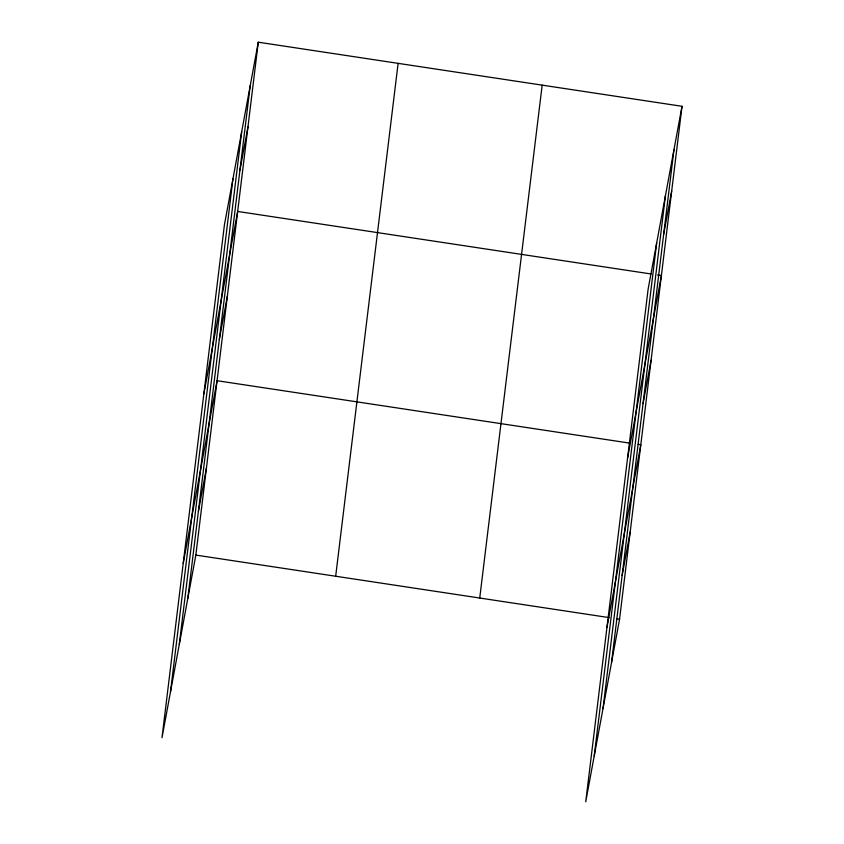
<?xml version="1.0" encoding="UTF-8"?>
<svg xmlns="http://www.w3.org/2000/svg" width="844" height="844" viewBox="0 0 844 844"><rect width="100%" height="100%" fill="white"/><g stroke="black" fill="none" stroke-linecap="round" stroke-linejoin="round"><path stroke-width="1.27" d="M170.499 691.785L232.944 178.896M179.276 644.468L241.711 131.58M187.779 598.544L250.225 85.655M258.275 42.2L224.43 224.82L161.995 737.709L195.84 555.088L258.275 42.2L682.005 106.291L619.57 619.179L585.725 801.8L648.16 288.912L682.005 106.291M335.669 576.241L398.115 63.353M479.74 598.027L542.175 85.138M594.229 755.876L656.674 242.988M603.006 708.559L665.441 195.671M611.51 662.635L673.955 149.747M239.918 170.277L247.978 126.822M203.826 394.074L237.67 211.454L651.051 273.973M219.313 339.531L227.374 296.075M183.222 563.328L217.066 380.707L630.436 443.227M198.403 511.348L206.453 467.892M663.658 234.368L671.708 190.913M627.556 458.165L661.401 275.545L657.518 274.954M643.044 403.622L651.104 360.166M606.952 627.419L640.796 444.799L638.212 444.408M622.134 575.439L630.183 531.984M195.84 555.088L609.21 617.618M616.975 618.789L619.57 619.179"/></g></svg>
